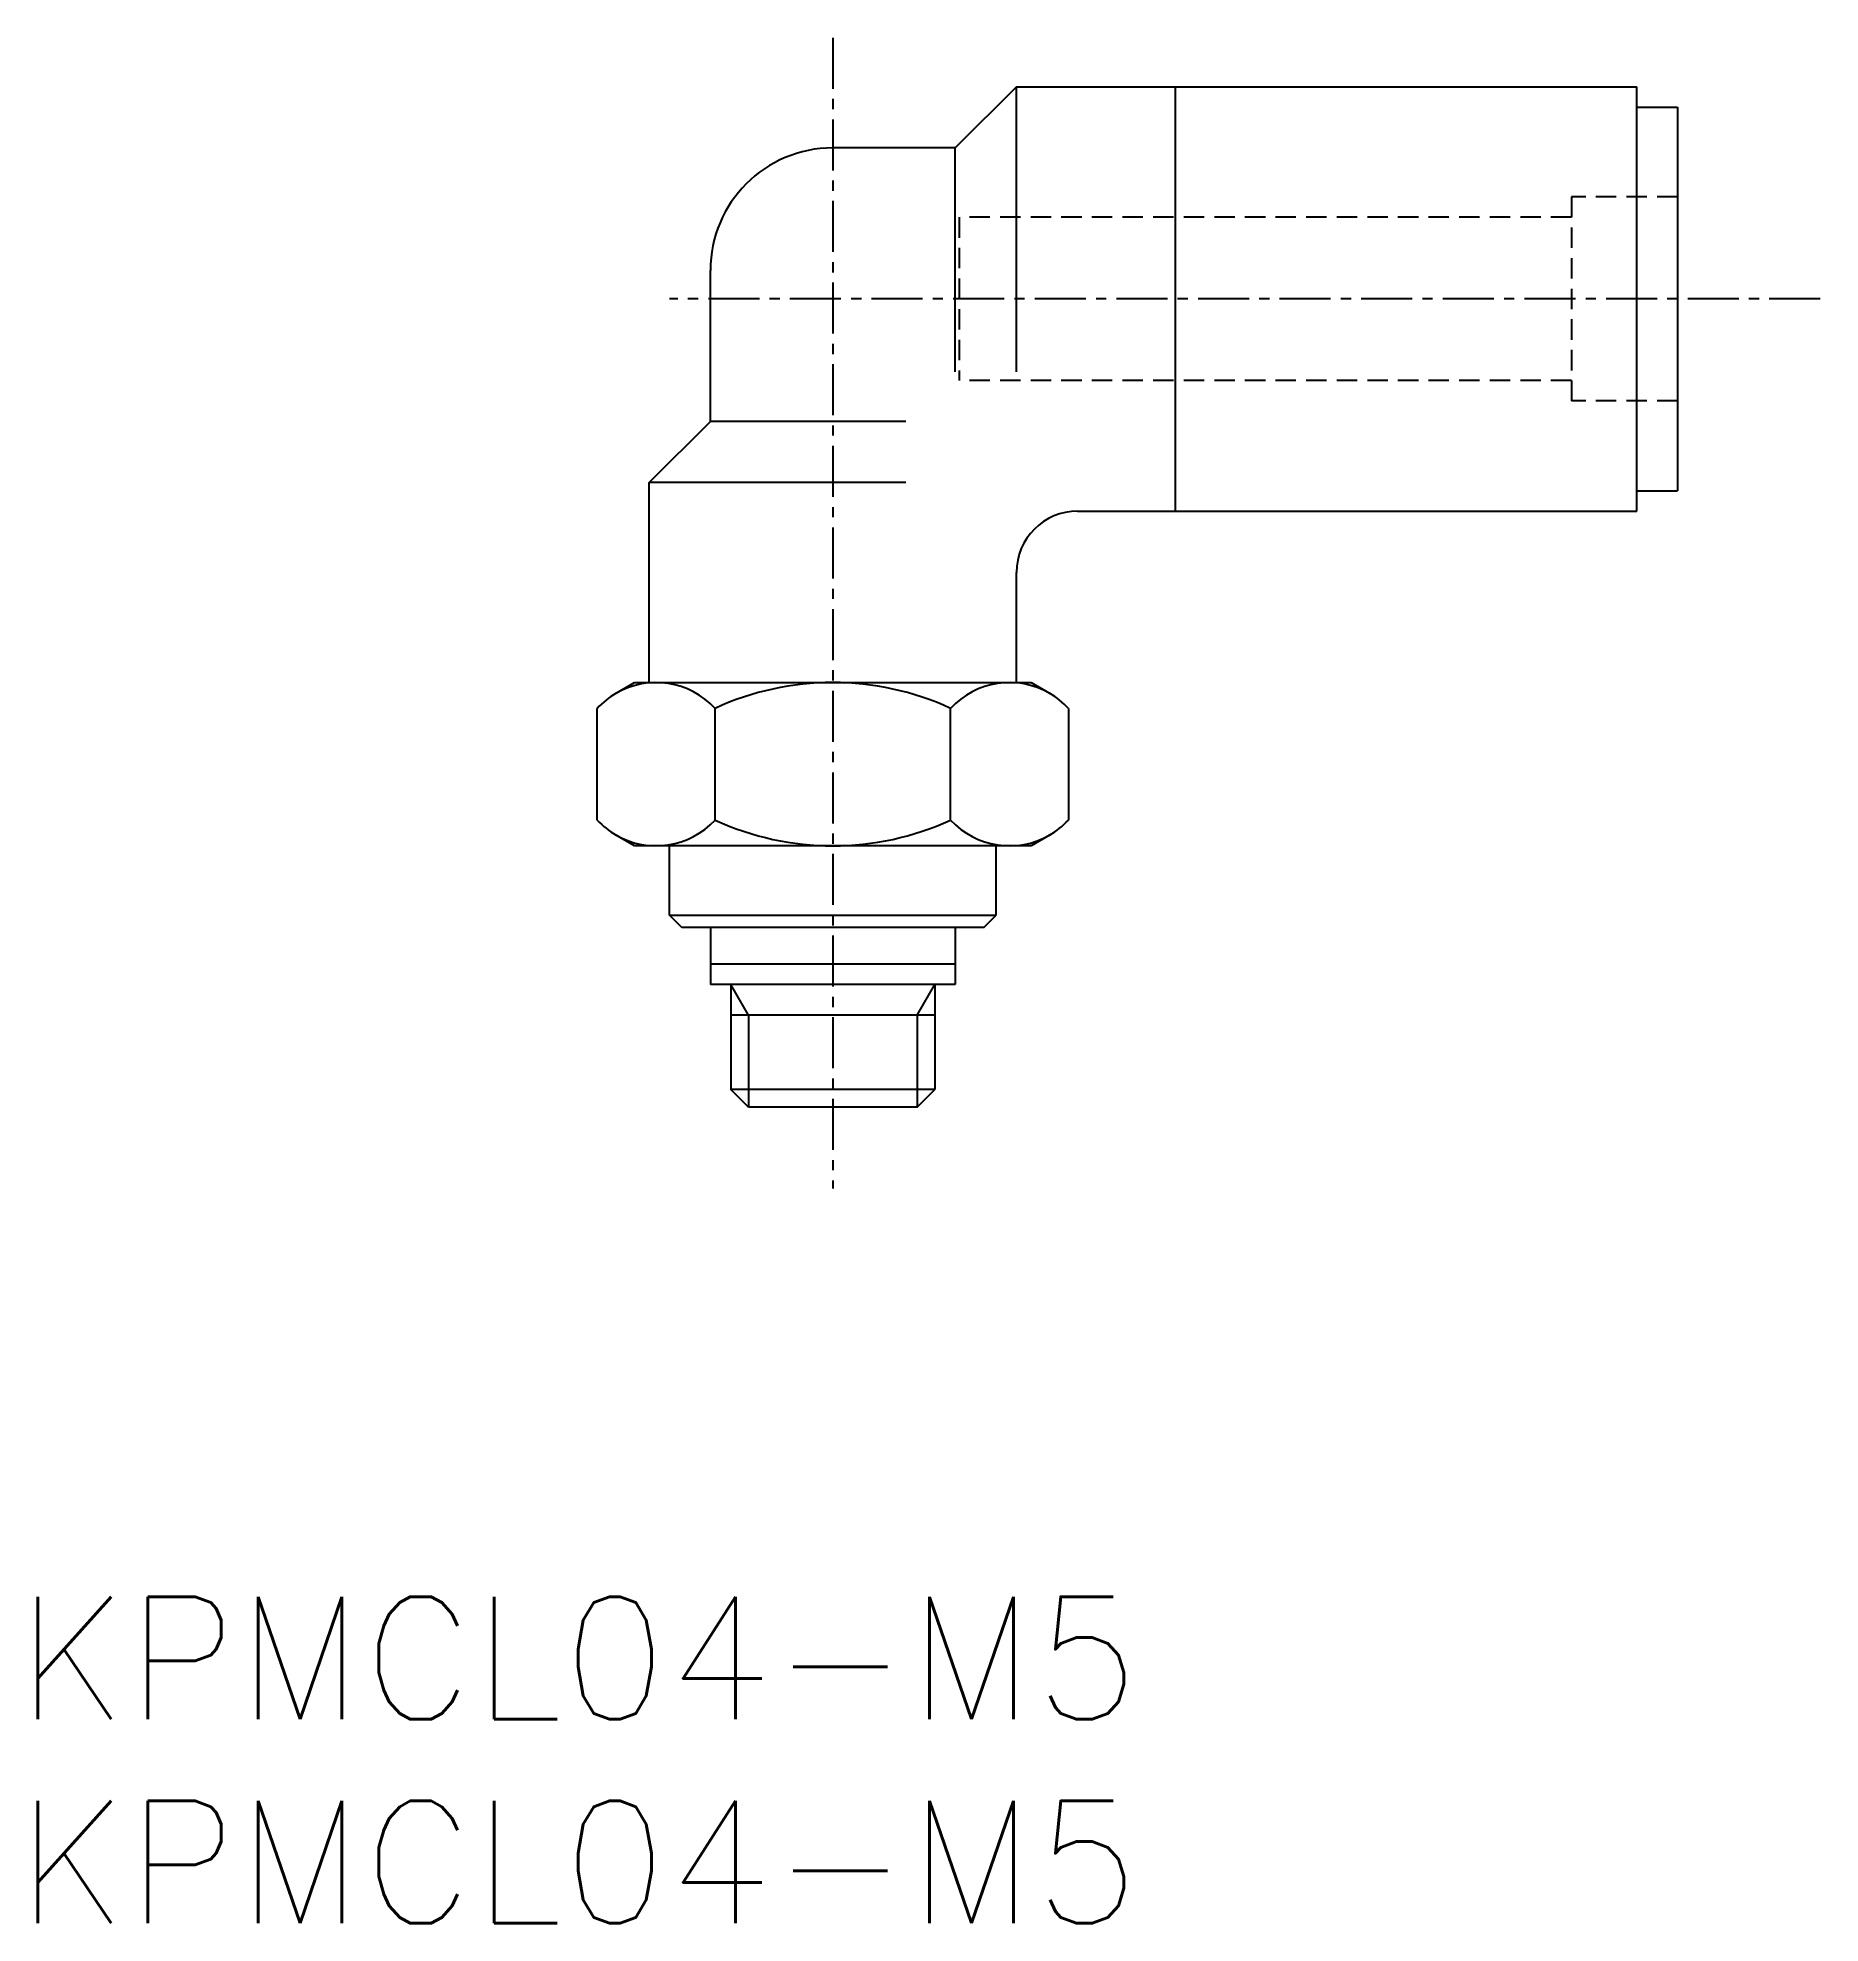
# Model space of a CAD drawing. Extents: x 0.5 to 44.2, y 0 to 46.2.
import ezdxf

# ---------------------------------------------------------------- set-up
doc = ezdxf.new("R2010")
doc.units = 0
doc.linetypes.add('CENTER', pattern=[2, 1.25, -0.25, 0.25, -0.25])
doc.linetypes.add('DASHED', pattern=[0.75, 0.5, -0.25])
doc.layers.get('0').update_dxf_attribs({"linetype": 'CONTINUOUS'})
doc.layers.add('CENTER', color=1, linetype='CENTER')
doc.styles.get("Standard").update_dxf_attribs({"font": 'txt.shx'})

# ---------------------------------------------------------------- blocks, each defined once
blk = doc.blocks.new('*U8')
at = {"color": 7, "linetype": 'CONTINUOUS'}
blk.add_text('KPMCL04-M5', height=3, dxfattribs=at).set_placement((0, 0))
blk = doc.blocks.new('*U9')
at = {"color": 7, "linetype": 'CONTINUOUS'}
blk.add_text('KPMCL04-M5', height=3, dxfattribs=at).set_placement((0, 5))

msp = doc.modelspace()

# ---------------------------------------------------------------- linework, layer by layer
at = {"color": 7, "linetype": 'CONTINUOUS'}
for p, q in [((24.5, 45), (23, 43.5)), ((24.5, 45), (39.7, 45)), ((24.5, 38.011), (24.5, 45)), ((28.4, 34.6), (28.4, 45)), ((39.7, 34.6), (39.7, 45)), ((39.7, 44.5), (40.7, 44.5)), ((40.7, 44.5), (40.7, 35.1)), ((23, 43.5), (20, 43.5)), ((23, 38.011), (23, 43.5)), ((17, 36.8), (17, 40.5)), ((15.5, 35.3), (17, 36.8)), ((21.789, 36.8), (17, 36.8)), ((15.5, 30.4), (15.5, 35.3)), ((21.789, 35.3), (15.5, 35.3)), ((39.7, 35.1), (40.7, 35.1)), ((26, 34.6), (39.7, 34.6)), ((24.5, 30.4), (24.5, 33.1)), ((14.687, 30.137), (15.143, 30.4)), ((15.143, 30.4), (24.857, 30.4)), ((24.857, 30.4), (25.313, 30.137)), ((14.226, 27.032), (14.226, 29.768)), ((17.113, 27.032), (17.113, 29.768)), ((22.887, 27.032), (22.887, 29.768)), ((25.774, 29.768), (25.774, 27.032)), ((15.143, 26.4), (14.687, 26.663)), ((24.857, 26.4), (15.143, 26.4)), ((16, 24.7), (16, 26.4)), ((24, 24.7), (24, 26.4)), ((25.313, 26.663), (24.857, 26.4)), ((16.3, 24.4), (16, 24.7)), ((16, 24.7), (24, 24.7)), ((23.7, 24.4), (24, 24.7)), ((23.7, 24.4), (16.3, 24.4)), ((17, 24.4), (17, 23)), ((23, 24.4), (23, 23)), ((23, 23.5), (17, 23.5)), ((23, 23), (17, 23)), ((17.5, 23), (17.5, 20.433)), ((17.933, 22.25), (17.5, 23)), ((22.067, 22.25), (22.5, 23)), ((22.5, 23), (22.5, 20.433)), ((22.5, 22.25), (17.5, 22.25)), ((17.933, 22.25), (17.933, 20)), ((22.067, 22.25), (22.067, 20)), ((22.5, 20.433), (17.5, 20.433)), ((17.933, 20), (17.5, 20.433)), ((22.067, 20), (22.5, 20.433)), ((22.067, 20), (17.933, 20))]:
    msp.add_line(p, q, dxfattribs=at)
at = {"color": 3, "linetype": 'DASHED'}
for p, q in [((40.7, 42.3), (38.1, 42.3)), ((38.1, 42.3), (38.1, 37.3)), ((23.1, 41.8), (23.1, 37.8)), ((38.1, 41.8), (23.1, 41.8)), ((38.1, 37.8), (23.1, 37.8)), ((40.7, 37.3), (38.1, 37.3))]:
    msp.add_line(p, q, dxfattribs=at)
at = {"color": 7, "linetype": 'CONTINUOUS'}
for centre, radius, start, end in [((20, 40.5), 3, 90, 180), ((26, 33.1), 1.5, 90, 180), ((15.67, 28.435), 1.965, 120, 137.2656), ((15.67, 28.435), 1.965, 42.7344, 120), ((20, 23.487), 6.913, 65.318, 114.682), ((24.33, 28.435), 1.965, 60, 137.2656), ((24.33, 28.435), 1.965, 42.7344, 60), ((15.67, 28.365), 1.965, 222.7344, 240), ((15.67, 28.365), 1.965, 240, 317.2656), ((20, 33.313), 6.913, 245.318, 294.682), ((24.33, 28.365), 1.965, 222.7344, 300), ((24.33, 28.365), 1.965, 300, 317.2656)]:
    msp.add_arc(centre, radius, start, end, dxfattribs=at)
at = {"layer": 'CENTER', "color": 1, "linetype": 'CENTER'}
for p, q in [((20, 46.2), (20, 18)), ((44.2, 39.8), (16, 39.8))]:
    msp.add_line(p, q, dxfattribs=at)

# ---------------------------------------------------------------- block references
at = {"color": 7, "linetype": 'CONTINUOUS'}
for name in ['*U9', '*U8']:
    msp.add_blockref(name, (0, 0), dxfattribs=at)

doc.saveas('drawing.dxf')
